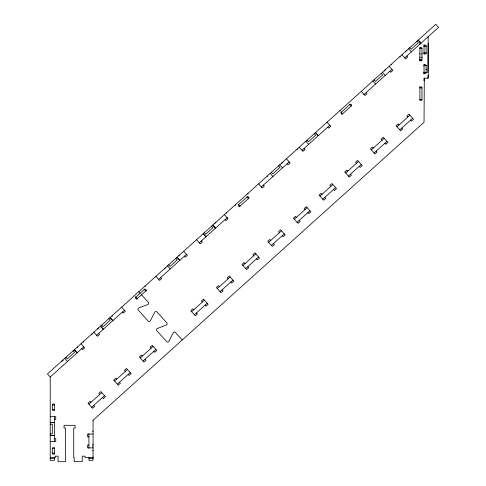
<?xml version="1.0" encoding="UTF-8"?>
<svg xmlns="http://www.w3.org/2000/svg" width="486" height="486" viewBox="0 0 486 486"><rect width="100%" height="100%" fill="white"/><g stroke="black" fill="none" stroke-linecap="round" stroke-linejoin="round"><path stroke-width="0.73" d="M422.091 48.4L419.892 48.4A1.039 1.039 0 0 1 420.925 47.367A1.039 1.039 0 0 1 421.963 48.4L421.963 59.918A1.039 1.039 0 0 1 420.925 60.95A1.039 1.039 0 0 1 419.892 59.918L419.892 59.195M419.892 57.755L419.892 57.038M419.892 54.159L419.892 53.442M421.963 57.755L421.963 57.038M421.963 54.159L421.963 53.442M424.035 80.925L424.035 78.173L428.184 78.173L428.184 36.711M424.035 66.047L424.035 65.616A1.039 1.039 0 0 1 425.074 64.583A1.039 1.039 0 0 1 426.107 65.616L426.107 72.529A1.039 1.039 0 0 1 425.074 73.562A1.039 1.039 0 0 1 424.035 72.529L424.035 72.098M424.035 46.528L424.035 46.097A1.039 1.039 0 0 1 425.074 45.058A1.039 1.039 0 0 1 426.107 46.097L426.107 53.004A1.039 1.039 0 0 1 425.074 54.043A1.039 1.039 0 0 1 424.035 53.004L424.035 52.573M426.107 69.073L426.107 69.935M249.032 198.021L239.963 206.185A1.039 1.039 0 0 1 238.498 206.107A1.039 1.039 0 0 1 238.577 204.642L247.137 196.939A1.039 1.039 0 0 1 248.601 197.018A1.039 1.039 0 0 1 248.522 198.482L247.137 196.939M83.78 346.816L50.222 377.027L47.452 373.947L435.772 24.3L438.548 27.38L404.577 57.968M96.489 335.37L124.428 310.214M136.754 299.115L145.824 290.95A1.039 1.039 0 0 0 145.903 289.486A1.039 1.039 0 0 0 144.439 289.407L135.88 297.116A1.039 1.039 0 0 0 135.801 298.58A1.039 1.039 0 0 0 137.265 298.653L135.533 296.727M145.952 290.835L146.468 290.373M158.661 279.389L186.478 254.348M199.053 243.018L227.405 217.491M239.325 206.763L239.835 206.301M261.189 187.074L289.17 161.881M302.013 150.32L329.994 125.121M341.889 114.41L351.603 105.662M363.777 94.703L392.002 69.291M88.926 404.164L101.762 392.609M114.599 381.048L127.435 369.488M140.278 357.933L153.114 346.372M191.624 311.696L204.46 300.135M217.297 288.581L230.133 277.02M242.976 265.459L255.812 253.905M268.649 242.344L281.485 230.789M294.322 219.229L307.158 207.668M319.995 196.113L332.831 184.552M345.668 172.992L358.51 161.437M371.347 149.876L384.183 138.316M397.019 126.761L409.856 115.2M91.629 407.311L104.539 395.689M117.375 384.128L130.212 372.574M143.048 361.013L155.885 349.452M194.4 314.776L207.236 303.221M220.073 291.661L232.909 280.1M245.746 268.545L258.582 256.985M271.419 245.424L284.261 233.869M297.098 222.309L309.934 210.748M322.771 199.193L335.607 187.632M348.444 176.072L361.28 164.517M374.117 152.956L386.953 141.396M399.796 129.841L412.632 118.28M93.063 420.275L424.035 122.265L424.296 78.173M420.147 41.753L419.892 44.366M424.035 46.097L426.799 46.097M424.035 53.004L426.799 53.004M419.892 59.918L422.091 59.918M424.035 65.616L426.799 65.616M426.799 72.529L424.035 72.529L424.035 73.908L424.035 64.085M427.923 72.529L428.184 43.333M427.923 78.173L428.184 75.294M422.091 87.899L419.892 87.899A1.039 1.039 0 0 1 420.925 86.866A1.039 1.039 0 0 1 421.963 87.899L421.963 99.417A1.039 1.039 0 0 1 420.925 100.45A1.039 1.039 0 0 1 419.892 99.417L422.091 99.417M52.3 404.966L54.371 404.966A1.039 1.039 0 0 0 53.332 403.927A1.039 1.039 0 0 0 52.3 404.966L52.3 409.57A1.039 1.039 0 0 0 53.332 410.609A1.039 1.039 0 0 0 54.371 409.57L52.3 409.57M50.222 416.709L55.75 416.715L55.75 419.479L54.371 419.479M50.222 422.595L54.371 422.595M50.222 422.656L54.371 422.656M50.222 424.235L52.3 424.235L52.3 433.907L50.222 433.907M92.547 431.295L93.063 431.295M93.063 434.059L87.535 434.059L87.535 436.823L88.92 436.823M50.222 435.486L54.371 435.486M50.222 435.541L54.371 435.541M54.371 438.67L55.75 438.67L55.75 441.434L50.222 441.428M92.547 444.654L93.063 444.654M88.92 445.115L87.535 445.115L87.535 447.879L93.063 447.879M92.547 446.033L93.063 446.033M52.3 448.572L54.371 448.572A1.039 1.039 0 0 0 53.332 447.533A1.039 1.039 0 0 0 52.3 448.572L52.3 453.177A1.039 1.039 0 0 0 53.332 454.21A1.039 1.039 0 0 0 54.371 453.177L52.3 453.177M92.547 450.644L93.063 450.644M89.175 457.156L88.92 460.309L93.063 460.315L93.063 420.068M92.547 457.156L93.063 457.156M50.222 457.557L55.289 457.557L55.289 456.172L58.053 456.172L58.053 461.7L65.446 461.7L65.446 428.075L64.061 428.075L64.061 425.311L75.117 425.311L75.117 428.075L73.738 428.075L73.738 457.557L74.176 457.557L74.176 461.7L82.237 461.7L82.237 456.172L85.001 456.172L85.001 457.557L93.063 457.557M50.222 458.474L54.371 458.474M88.92 458.474L93.063 458.474M418.203 40.119L420.979 43.199M418.16 40.156L420.937 43.242M416.988 41.213L418.373 42.756L411.186 49.226L409.801 47.689M408.629 48.74L411.356 51.862M406.715 50.459L407.068 50.848M405.688 51.388L406.035 51.771M406.764 55.999L407.687 57.026L405.634 58.879L401.934 54.766M399.881 56.619L400.227 57.002M391.151 64.48L391.497 64.863M389.098 66.327L392.797 70.434L390.744 72.286L389.815 71.26M385.337 69.711L385.684 70.093M384.311 70.634L384.657 71.023M382.446 72.317L385.222 75.397M381.231 73.41L382.616 74.947L375.429 81.423L374.044 79.88M407.803 117.047L406.879 116.02L408.933 114.174L413.556 119.307L411.502 121.16L410.579 120.127M372.829 80.98L375.599 84.06M399.073 124.908L398.149 123.881L396.096 125.734L400.719 130.868L402.773 129.015L401.849 127.988M366.11 92.601L367.033 93.628L364.98 95.481L361.28 91.374M382.13 140.168L381.206 139.142L383.26 137.289L387.883 142.422L385.829 144.275L384.9 143.249M349.659 104.277L351.22 106.009A1.039 1.039 0 0 0 351.299 104.545A1.039 1.039 0 0 0 349.835 104.472L341.275 112.175A1.039 1.039 0 0 0 341.196 113.639A1.039 1.039 0 0 0 342.66 113.718L341.099 111.987M339.884 110.638L340.236 111.021M373.4 148.023L372.476 146.997L370.417 148.85L375.046 153.983L377.1 152.136L376.17 151.11M327.048 122.193L330.747 126.305L328.694 128.152L327.771 127.125M356.451 163.284L355.527 162.257L357.581 160.404L362.204 165.544L360.15 167.391L359.227 166.364M315.505 132.587L318.281 135.667L315.463 132.629M314.29 133.68L315.675 135.223L308.489 141.699L307.103 140.156M347.727 171.145L346.797 170.118L344.744 171.965L349.367 177.098L351.421 175.252L350.497 174.225M305.931 141.213L308.659 144.33M304.066 148.467L304.989 149.5L302.936 151.346L299.236 147.24M297.183 149.087L297.529 149.475M330.778 186.399L329.854 185.373L331.908 183.526L336.531 188.659L334.477 190.506L333.554 189.479M322.048 194.26L321.125 193.234L319.071 195.08L323.694 200.22L325.748 198.367L324.824 197.34M286.4 158.794L290.099 162.907L288.046 164.754L287.117 163.727M282.639 162.178L282.986 162.567M281.613 163.108L281.959 163.49M279.705 164.821L282.524 167.864M278.533 165.878L279.918 167.421L272.731 173.891L271.346 172.354M305.105 209.521L304.181 208.494L306.235 206.641L310.858 211.775L308.804 213.627L307.881 212.601M270.131 173.447L272.944 176.491M267.239 176.054L267.586 176.436M296.375 217.376L295.452 216.349L293.398 218.202L298.021 223.335L300.075 221.488L299.151 220.462M263.412 185.075L264.335 186.102L262.282 187.948L258.582 183.842M247.799 193.55L248.146 193.932M279.432 232.636L278.508 231.609L280.562 229.757L285.185 234.896L283.131 236.743L282.202 235.716M238.577 204.642L239.963 206.185M270.702 240.497L269.779 239.47L267.725 241.317L272.348 246.451L274.402 244.604L273.478 243.577M235.133 204.952L235.485 205.341M226.409 212.813L226.755 213.202M224.35 214.666L228.049 218.773L225.996 220.62L225.073 219.593M253.759 255.751L252.829 254.725L254.883 252.878L259.506 258.011L257.452 259.858L256.529 258.831M215.699 222.454L216.045 222.837M214.672 223.378L215.019 223.767M215.584 228.141L212.807 225.061L215.541 228.177M211.592 226.154L212.977 227.691L205.791 234.167L204.406 232.624M245.029 263.612L244.1 262.586L242.046 264.433L246.669 269.572L248.723 267.719L247.799 266.692M203.233 233.681L206.003 236.761M203.191 233.717L205.961 236.804M201.368 240.941L202.291 241.967L200.238 243.814L196.538 239.707M228.08 278.873L227.156 277.846L229.21 275.993L233.833 281.127L231.779 282.98L230.856 281.953M219.35 286.728L218.427 285.701L216.373 287.554L220.996 292.687L223.05 290.841L222.126 289.814M183.702 251.268L187.402 255.375L185.348 257.222L184.419 256.195M178.915 255.575L179.261 255.958M177.05 257.252L179.826 260.332M177.007 257.294L179.784 260.375M175.835 258.345L177.22 259.889L170.033 266.364L168.648 264.821M202.407 301.988L201.483 300.962L203.537 299.109L208.16 304.248L206.107 306.095L205.183 305.068M167.433 265.915L170.246 268.958M165.568 267.598L165.914 267.98M164.541 268.521L164.888 268.904M193.677 309.849L192.754 308.823L190.7 310.669L195.323 315.803L197.377 313.956L196.453 312.929M160.714 277.542L161.638 278.569L159.584 280.416L155.885 276.309M145.101 286.017L145.454 286.406M144.093 289.024L145.824 290.95M138.771 291.721L140.156 293.265M141.548 294.802L148.315 302.316A1.379 1.379 0 0 1 148.03 304.406L138.595 308.051A1.379 1.379 0 0 0 138.31 310.141L148.145 321.064A1.379 1.379 0 0 0 150.253 321.003L154.864 311.994A1.379 1.379 0 0 1 156.972 311.933L166.807 322.856A1.379 1.379 0 0 1 166.522 324.946L157.087 328.591A1.379 1.379 0 0 0 156.802 330.68L166.643 341.603A1.379 1.379 0 0 0 168.751 341.543L173.356 332.533A1.379 1.379 0 0 1 175.464 332.473L182.232 339.987M121.652 307.134L125.352 311.24L123.298 313.087L122.375 312.061M151.061 348.225L150.131 347.192L152.185 345.346L156.814 350.479L154.755 352.332L153.831 351.305M111.974 315.845L112.321 316.234M110.109 317.528L112.886 320.608M110.067 317.565L112.843 320.645M108.894 318.622L110.279 320.165L103.093 326.635L101.708 325.098M142.331 356.08L141.402 355.053L139.348 356.906L143.971 362.04L146.031 360.193L145.101 359.16M100.535 326.149L103.305 329.229L100.493 326.191M98.628 327.868L98.974 328.257M97.601 328.791L97.947 329.18M98.67 333.408L99.594 334.435L97.54 336.282L93.841 332.175M91.787 334.028L92.133 334.411M125.382 371.34L124.459 370.314L126.512 368.461L131.135 373.6L129.082 375.447L128.158 374.42M83.057 341.889L83.404 342.272M116.652 379.202L115.729 378.175L113.675 380.022L118.298 385.155L120.352 383.308L119.428 382.282M81.004 343.736L84.704 347.842L82.65 349.695L81.727 348.669M77.244 347.119L77.596 347.502M74.352 349.726L77.128 352.806M74.309 349.762L77.086 352.842M73.137 350.819L74.528 352.356L67.335 358.832L65.95 357.289M99.709 394.456L98.786 393.429L100.839 391.582L105.462 396.716L103.409 398.563L102.485 397.536M64.778 358.346L67.505 361.463M62.87 360.065L63.216 360.448M61.843 360.989L62.19 361.371M90.979 402.317L90.056 401.29L88.002 403.137L92.626 408.276L94.679 406.424L93.755 405.397M424.035 44.718L424.035 54.389M419.892 47.403L419.892 60.95M419.892 86.69L419.892 100.28M88.92 433.712L88.92 448.396M54.371 404.103L54.371 410.433M54.371 416.192L54.371 441.604M54.371 447.879L54.371 454.21M54.371 457.047L54.371 460.309L50.222 460.315L50.222 376.48"/></g></svg>
